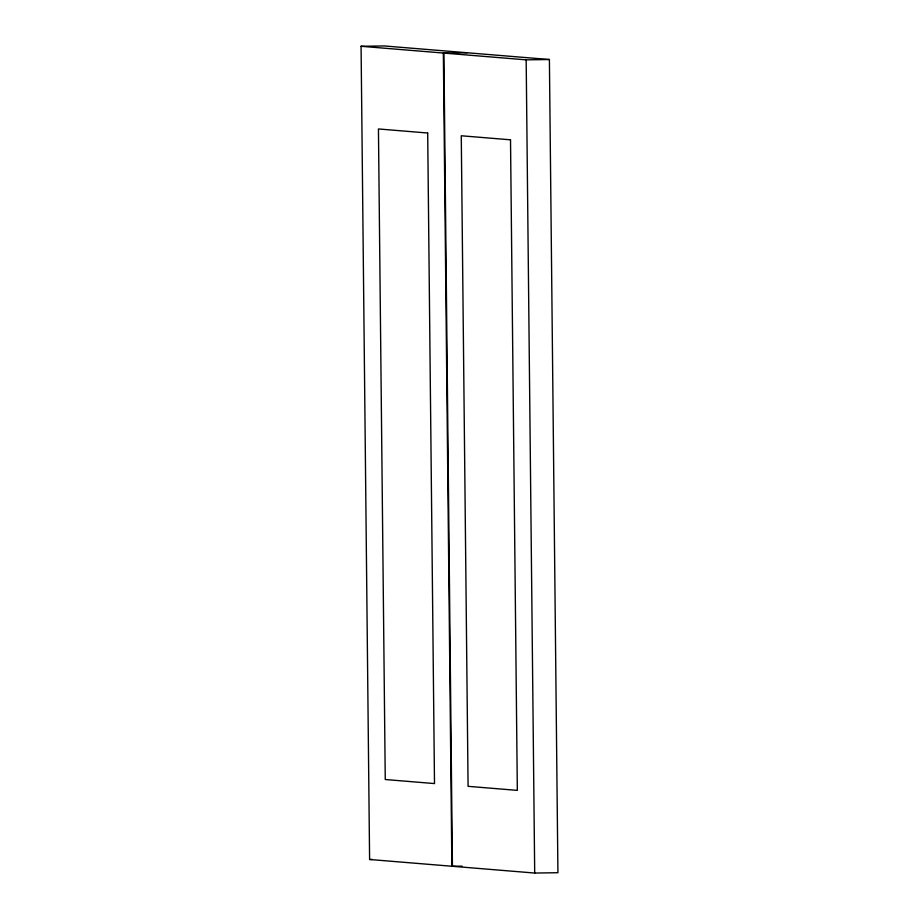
<?xml version="1.0" encoding="UTF-8"?>
<svg xmlns="http://www.w3.org/2000/svg" width="919" height="919" viewBox="0 0 919 919"><rect width="100%" height="100%" fill="white"/><g stroke="black" fill="none" stroke-linecap="round" stroke-linejoin="round"><path stroke-width="1.38" d="M361.075 46.283L384.303 45.95L549.401 59.517L557.925 872.717L534.697 873.05L369.599 859.483L361.075 46.283L526.173 59.85L549.401 59.517M467.128 52.751L443.349 53.049L451.872 866.249L461.981 866.157M369.599 859.483L372.333 859.449M526.173 59.85L534.697 873.05M443.9 53.095L452.424 866.295M427.691 133.014L378.444 128.959L385.256 779.519L434.503 783.574L427.691 133.014M510.516 139.814L461.269 135.771L468.081 786.331L517.328 790.374L510.516 139.814"/></g></svg>
